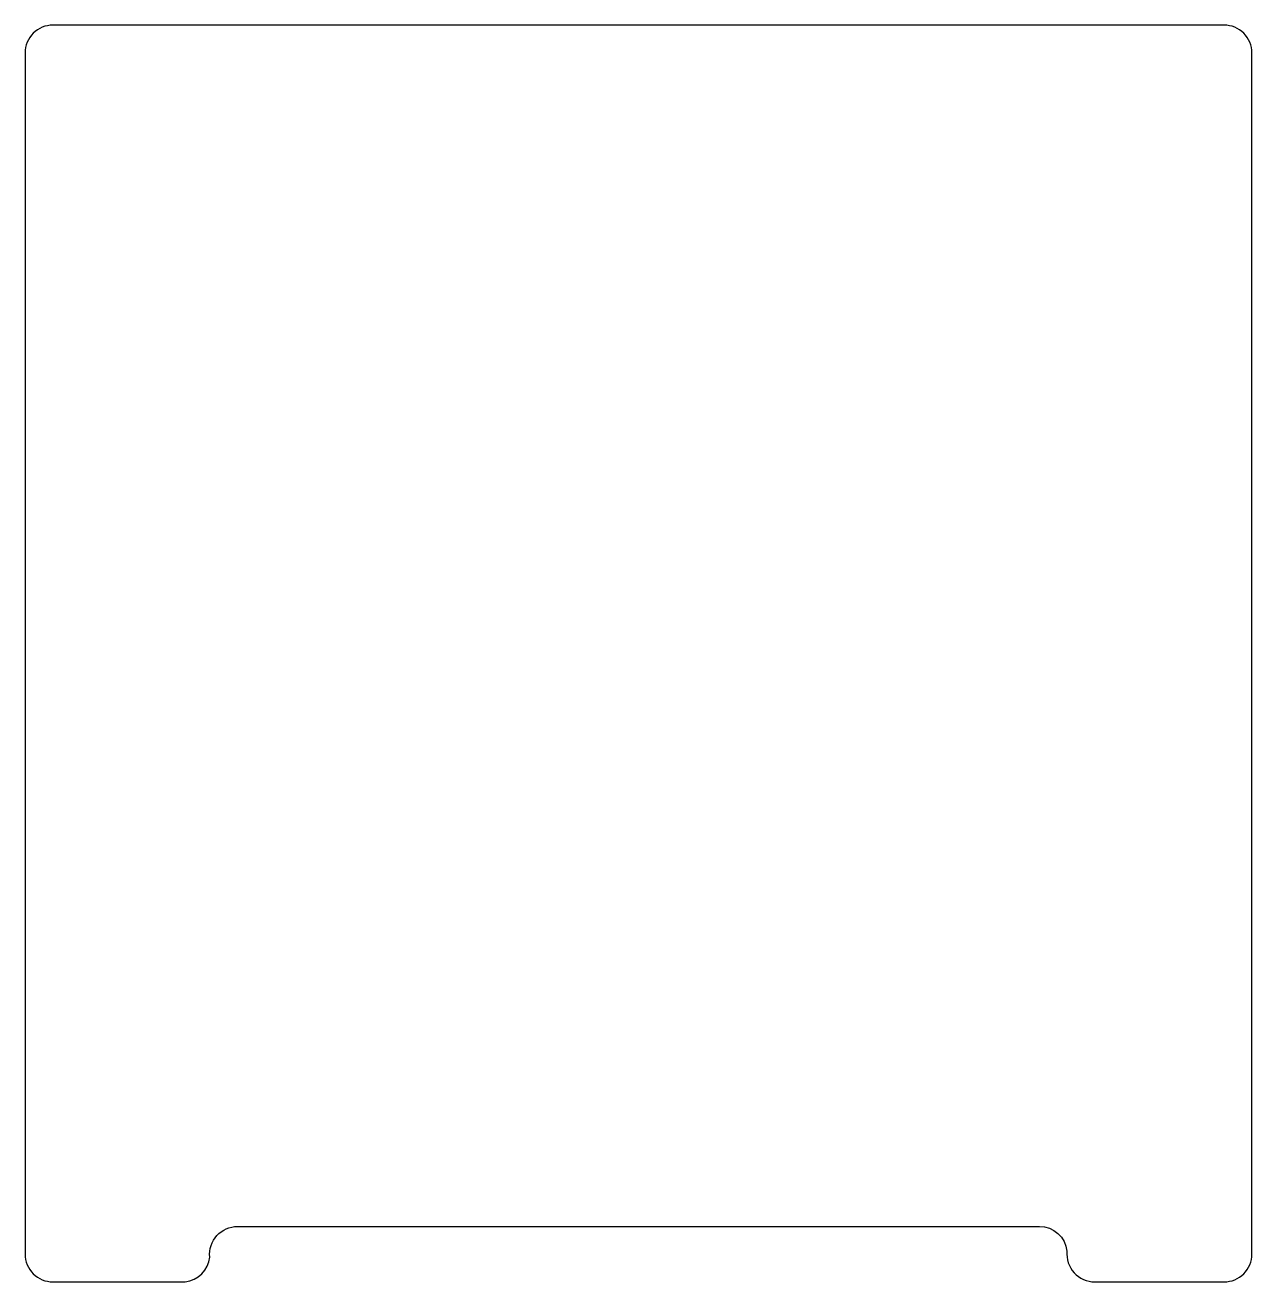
# Model space of a CAD drawing. Header units: millimetres. Extents: x -171 to 161, y -178 to 163.
import ezdxf

# ---------------------------------------------------------------- set-up
doc = ezdxf.new("R2010")
doc.units = ezdxf.units.MM
doc.layers.get('0').update_dxf_attribs({"color": 70})

msp = doc.modelspace()

# ---------------------------------------------------------------- linework, layer by layer
msp.add_lwpolyline([(-127.716, -177.459, 0.3539138), (-121.041, -170.784, -0.4417202), (-113.5, -162.5), (103.5, -162.5, -0.383662), (110.959, -169.216, 0.4417202), (118.5, -177.5), (153.5, -177.5, 0.4142838), (161, -170), (161, 155, 0.4142838), (153.5, 162.5), (-163.5, 162.5, 0.4142838), (-171, 155), (-171, -170, 0.4142838), (-163.5, -177.5), (-128.5, -177.5, 0.0262994)], format="xyb", close=True)

doc.saveas('drawing.dxf')
